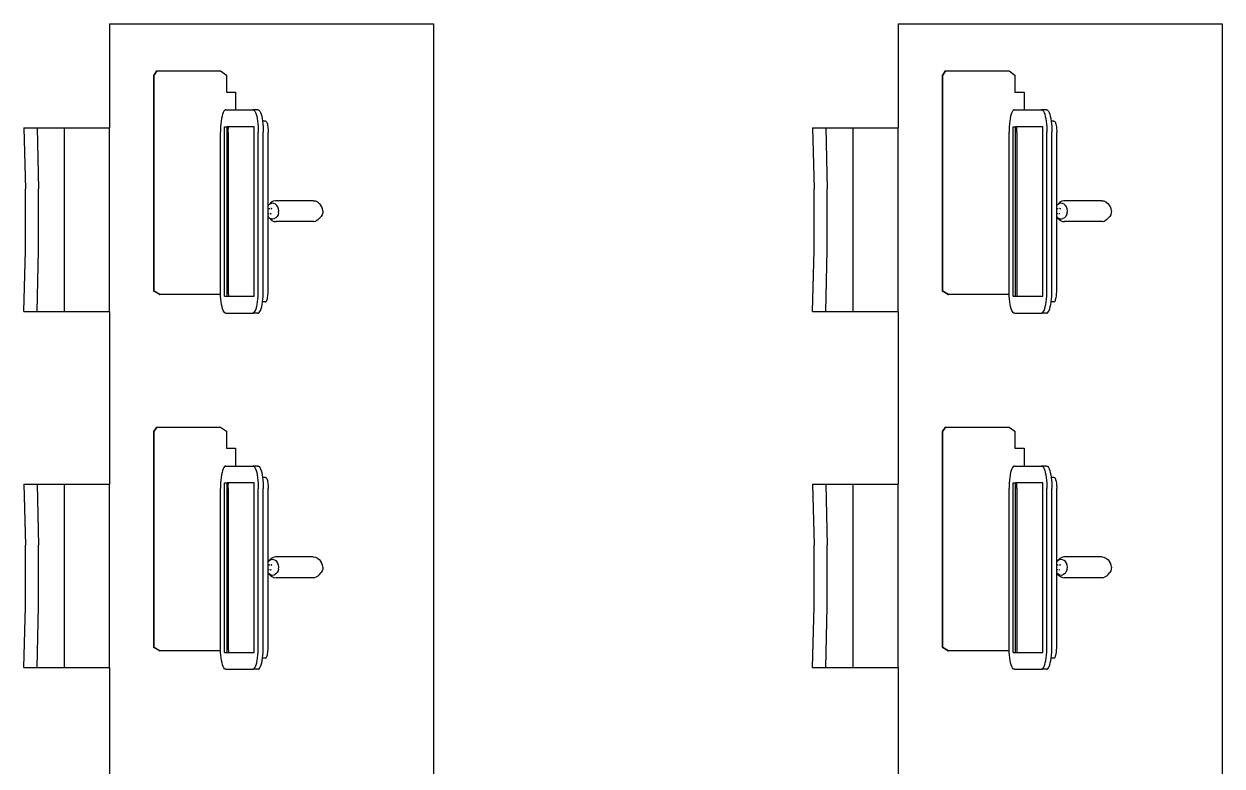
# Model space of a CAD drawing. Header units: inches. Extents: x 1 to 470, y -1 to 318.
# Drawn here: x 279.1 to 370.7, y 180.1 to 236.8 of the extents above; entities that cross this region are included whole.
import ezdxf

# ---------------------------------------------------------------- set-up
doc = ezdxf.new("R2010")
doc.units = ezdxf.units.IN
doc.header["$MEASUREMENT"] = 0

# ---------------------------------------------------------------- blocks, each defined once
blk = doc.blocks.new('computer classroom pl')
for p, q in [((370.836, 316.665), (375.5, 316.552)), ((370.836, 316.665), (370.836, 315.656)), ((375.5, 316.552), (380.197, 316.552)), ((384.861, 316.665), (380.197, 316.552)), ((384.861, 316.665), (384.861, 315.656)), ((398.061, 316.665), (402.725, 316.552)), ((398.061, 316.665), (398.061, 315.656)), ((402.725, 316.552), (407.422, 316.552)), ((412.086, 316.665), (407.422, 316.552)), ((412.086, 316.665), (412.086, 315.656)), ((370.836, 315.656), (375.5, 315.543)), ((370.836, 315.656), (370.836, 313.571)), ((375.5, 315.543), (380.197, 315.543)), ((384.861, 315.656), (380.197, 315.543)), ((384.861, 315.656), (384.861, 313.571)), ((398.061, 315.656), (402.725, 315.543)), ((398.061, 315.656), (398.061, 313.571)), ((402.725, 315.543), (407.422, 315.543)), ((412.086, 315.656), (407.422, 315.543)), ((412.086, 315.656), (412.086, 313.571)), ((370.836, 313.571), (370.836, 310.126)), ((370.836, 313.571), (384.861, 313.571)), ((384.861, 313.571), (384.861, 310.126)), ((398.061, 313.571), (398.061, 310.126)), ((398.061, 313.571), (412.086, 313.571)), ((412.086, 313.571), (412.086, 310.126)), ((370.836, 310.126), (359.148, 310.126)), ((370.836, 310.126), (384.861, 310.126)), ((398.061, 310.126), (384.861, 310.126)), ((398.061, 310.126), (412.086, 310.126)), ((420.033, 310.126), (412.086, 310.126)), ((420.033, 310.126), (420.033, 285.376)), ((372.121, 306.32), (372.381, 306.743)), ((372.121, 306.285), (372.381, 306.711)), ((372.381, 306.743), (388.881, 306.743)), ((372.381, 306.743), (372.381, 306.711)), ((372.381, 306.711), (388.881, 306.711)), ((388.881, 306.743), (389.227, 306.511)), ((388.881, 306.711), (389.227, 306.478)), ((399.346, 306.32), (399.606, 306.743)), ((399.346, 306.285), (399.606, 306.711)), ((399.606, 306.743), (416.106, 306.743)), ((399.606, 306.743), (399.606, 306.711)), ((399.606, 306.711), (416.106, 306.711)), ((416.106, 306.743), (416.452, 306.511)), ((416.106, 306.711), (416.452, 306.478)), ((372.121, 306.32), (372.121, 306.285)), ((372.121, 301.645), (372.121, 306.285)), ((389.227, 306.511), (389.227, 306.478)), ((389.227, 306.478), (389.227, 301.64)), ((399.346, 306.32), (399.346, 306.285)), ((399.346, 301.645), (399.346, 306.285)), ((416.452, 306.511), (416.452, 306.478)), ((416.452, 306.478), (416.452, 301.64)), ((370.708, 301.24), (370.712, 301.284)), ((370.708, 301.24), (370.708, 299.173)), ((370.712, 301.284), (370.75, 301.34)), ((370.75, 301.34), (370.819, 301.393)), ((370.819, 301.393), (370.918, 301.444)), ((370.918, 301.444), (371.046, 301.491)), ((371.046, 301.491), (371.2, 301.533)), ((371.2, 301.533), (371.377, 301.57)), ((371.377, 301.57), (371.573, 301.6)), ((371.573, 301.6), (371.785, 301.624)), ((371.785, 301.624), (372.009, 301.641)), ((372.002, 301.341), (384.948, 301.341)), ((372.002, 301.341), (372.002, 301.15)), ((372.009, 301.641), (372.121, 301.645)), ((372.121, 301.645), (372.24, 301.65)), ((372.24, 301.65), (372.424, 301.651)), ((372.424, 301.651), (384.526, 301.651)), ((384.71, 301.65), (384.526, 301.651)), ((384.942, 301.641), (384.71, 301.65)), ((385.165, 301.624), (384.942, 301.641)), ((384.948, 301.341), (384.948, 301.15)), ((385.377, 301.6), (385.165, 301.624)), ((385.574, 301.57), (385.377, 301.6)), ((385.751, 301.533), (385.574, 301.57)), ((385.904, 301.491), (385.751, 301.533)), ((386.032, 301.444), (385.904, 301.491)), ((386.132, 301.393), (386.032, 301.444)), ((386.201, 301.34), (386.132, 301.393)), ((386.239, 301.284), (386.201, 301.34)), ((386.243, 301.24), (386.239, 301.284)), ((386.243, 301.24), (386.243, 300.5)), ((388.9, 301.199), (387.6, 301.199)), ((387.6, 301.199), (387.6, 300.5)), ((389.227, 301.64), (388.9, 301.199)), ((397.933, 301.24), (397.937, 301.284)), ((397.933, 301.24), (397.933, 299.173)), ((397.937, 301.284), (397.975, 301.34)), ((397.975, 301.34), (398.044, 301.393)), ((398.044, 301.393), (398.143, 301.444)), ((398.143, 301.444), (398.271, 301.491)), ((398.271, 301.491), (398.425, 301.533)), ((398.425, 301.533), (398.602, 301.57)), ((398.602, 301.57), (398.798, 301.6)), ((398.798, 301.6), (399.01, 301.624)), ((399.01, 301.624), (399.234, 301.641)), ((399.227, 301.341), (412.173, 301.341)), ((399.227, 301.341), (399.227, 301.15)), ((399.234, 301.641), (399.346, 301.645)), ((399.346, 301.645), (399.465, 301.65)), ((399.465, 301.65), (399.649, 301.651)), ((399.649, 301.651), (411.751, 301.651)), ((411.935, 301.65), (411.751, 301.651)), ((412.167, 301.641), (411.935, 301.65)), ((412.39, 301.624), (412.167, 301.641)), ((412.173, 301.341), (412.173, 301.15)), ((412.602, 301.6), (412.39, 301.624)), ((412.799, 301.57), (412.602, 301.6)), ((412.976, 301.533), (412.799, 301.57)), ((413.129, 301.491), (412.976, 301.533)), ((413.257, 301.444), (413.129, 301.491)), ((413.357, 301.393), (413.257, 301.444)), ((413.426, 301.34), (413.357, 301.393)), ((413.464, 301.284), (413.426, 301.34)), ((413.468, 301.24), (413.464, 301.284)), ((413.468, 301.24), (413.468, 300.5)), ((416.125, 301.199), (414.825, 301.199)), ((414.825, 301.199), (414.825, 300.5)), ((416.452, 301.64), (416.125, 301.199)), ((372.002, 301.15), (384.948, 301.15)), ((372.002, 301.15), (372.002, 301.037)), ((372.097, 301.048), (372.002, 301.037)), ((372.002, 301.037), (372.002, 299.072)), ((372.207, 301.056), (372.097, 301.048)), ((372.32, 301.06), (372.207, 301.056)), ((372.434, 301.061), (372.32, 301.06)), ((384.517, 301.061), (372.434, 301.061)), ((384.517, 301.061), (384.631, 301.06)), ((384.631, 301.06), (384.744, 301.056)), ((384.744, 301.056), (384.853, 301.048)), ((384.853, 301.048), (384.948, 301.037)), ((384.948, 301.037), (384.948, 301.15)), ((384.948, 299.072), (384.948, 301.037)), ((387.6, 300.5), (386.243, 300.5)), ((386.243, 300.5), (386.243, 299.173)), ((399.227, 301.15), (412.173, 301.15)), ((399.227, 301.15), (399.227, 301.037)), ((399.322, 301.048), (399.227, 301.037)), ((399.227, 301.037), (399.227, 299.072)), ((399.432, 301.056), (399.322, 301.048)), ((399.545, 301.06), (399.432, 301.056)), ((399.659, 301.061), (399.545, 301.06)), ((411.742, 301.061), (399.659, 301.061)), ((411.742, 301.061), (411.856, 301.06)), ((411.856, 301.06), (411.969, 301.056)), ((411.969, 301.056), (412.078, 301.048)), ((412.078, 301.048), (412.173, 301.037)), ((412.173, 301.037), (412.173, 301.15)), ((412.173, 299.072), (412.173, 301.037)), ((414.825, 300.5), (413.468, 300.5)), ((413.468, 300.5), (413.468, 299.173)), ((370.708, 299.173), (370.712, 299.129)), ((370.708, 298.79), (370.708, 299.173)), ((370.708, 298.79), (370.712, 298.746)), ((370.712, 299.129), (370.75, 299.074)), ((370.712, 298.746), (370.75, 298.69)), ((370.75, 299.074), (370.819, 299.02)), ((370.75, 298.69), (370.819, 298.637)), ((370.819, 299.02), (370.918, 298.97)), ((370.819, 298.637), (370.918, 298.586)), ((370.918, 298.97), (371.046, 298.923)), ((370.918, 298.586), (371.046, 298.539)), ((371.046, 298.923), (371.2, 298.88)), ((371.046, 298.539), (371.2, 298.497)), ((371.2, 298.88), (371.377, 298.844)), ((371.2, 298.497), (371.377, 298.46)), ((371.377, 298.844), (371.573, 298.813)), ((371.377, 298.46), (371.571, 298.43)), ((371.571, 298.217), (371.571, 298.43)), ((371.571, 298.43), (371.573, 298.43)), ((371.573, 298.813), (371.785, 298.789)), ((371.573, 298.43), (371.785, 298.406)), ((371.785, 298.789), (372.009, 298.773)), ((372.002, 299.072), (384.948, 299.072)), ((372.009, 298.773), (372.24, 298.764)), ((372.24, 298.764), (372.424, 298.763)), ((372.424, 298.763), (384.526, 298.763)), ((384.71, 298.764), (384.526, 298.763)), ((384.942, 298.773), (384.71, 298.764)), ((385.165, 298.789), (384.942, 298.773)), ((385.377, 298.813), (385.165, 298.789)), ((385.377, 298.43), (385.165, 298.406)), ((385.574, 298.844), (385.377, 298.813)), ((385.38, 298.43), (385.377, 298.43)), ((385.574, 298.46), (385.38, 298.43)), ((385.38, 298.217), (385.38, 298.43)), ((385.751, 298.88), (385.574, 298.844)), ((385.751, 298.497), (385.574, 298.46)), ((385.904, 298.923), (385.751, 298.88)), ((385.904, 298.539), (385.751, 298.497)), ((386.032, 298.97), (385.904, 298.923)), ((386.032, 298.586), (385.904, 298.539)), ((386.132, 299.02), (386.032, 298.97)), ((386.132, 298.637), (386.032, 298.586)), ((386.201, 299.074), (386.132, 299.02)), ((386.201, 298.69), (386.132, 298.637)), ((386.239, 299.129), (386.201, 299.074)), ((386.239, 298.746), (386.201, 298.69)), ((386.243, 299.173), (386.239, 299.129)), ((386.243, 298.79), (386.239, 298.746)), ((386.243, 298.79), (386.243, 299.173)), ((397.933, 299.173), (397.937, 299.129)), ((397.933, 298.79), (397.933, 299.173)), ((397.933, 298.79), (397.937, 298.746)), ((397.937, 299.129), (397.975, 299.074)), ((397.937, 298.746), (397.975, 298.69)), ((397.975, 299.074), (398.044, 299.02)), ((397.975, 298.69), (398.044, 298.637)), ((398.044, 299.02), (398.143, 298.97)), ((398.044, 298.637), (398.143, 298.586)), ((398.143, 298.97), (398.271, 298.923)), ((398.143, 298.586), (398.271, 298.539)), ((398.271, 298.923), (398.425, 298.88)), ((398.271, 298.539), (398.425, 298.497)), ((398.425, 298.88), (398.602, 298.844)), ((398.425, 298.497), (398.602, 298.46)), ((398.602, 298.844), (398.798, 298.813)), ((398.602, 298.46), (398.796, 298.43)), ((398.796, 298.217), (398.796, 298.43)), ((398.796, 298.43), (398.798, 298.43)), ((398.798, 298.813), (399.01, 298.789)), ((398.798, 298.43), (399.01, 298.406)), ((399.01, 298.789), (399.234, 298.773)), ((399.227, 299.072), (412.173, 299.072)), ((399.234, 298.773), (399.465, 298.764)), ((399.465, 298.764), (399.649, 298.763)), ((399.649, 298.763), (411.751, 298.763)), ((411.935, 298.764), (411.751, 298.763)), ((412.167, 298.773), (411.935, 298.764)), ((412.39, 298.789), (412.167, 298.773)), ((412.602, 298.813), (412.39, 298.789)), ((412.602, 298.43), (412.39, 298.406)), ((412.799, 298.844), (412.602, 298.813)), ((412.605, 298.43), (412.602, 298.43)), ((412.799, 298.46), (412.605, 298.43)), ((412.605, 298.217), (412.605, 298.43)), ((412.976, 298.88), (412.799, 298.844)), ((412.976, 298.497), (412.799, 298.46)), ((413.129, 298.923), (412.976, 298.88)), ((413.129, 298.539), (412.976, 298.497)), ((413.257, 298.97), (413.129, 298.923)), ((413.257, 298.586), (413.129, 298.539)), ((413.357, 299.02), (413.257, 298.97)), ((413.357, 298.637), (413.257, 298.586)), ((413.426, 299.074), (413.357, 299.02)), ((413.426, 298.69), (413.357, 298.637)), ((413.464, 299.129), (413.426, 299.074)), ((413.464, 298.746), (413.426, 298.69)), ((413.468, 299.173), (413.464, 299.129)), ((413.468, 298.79), (413.464, 298.746)), ((413.468, 298.79), (413.468, 299.173)), ((371.571, 298.217), (371.574, 298.19)), ((371.574, 298.19), (371.592, 298.163)), ((371.592, 298.163), (371.626, 298.137)), ((371.626, 298.137), (371.674, 298.112)), ((371.674, 298.112), (371.737, 298.089)), ((371.737, 298.089), (371.812, 298.068)), ((371.785, 298.406), (372.009, 298.389)), ((371.812, 298.068), (371.898, 298.05)), ((371.898, 298.05), (371.994, 298.035)), ((371.994, 298.035), (372.097, 298.024)), ((372.009, 298.389), (372.24, 298.381)), ((372.097, 298.024), (372.207, 298.016)), ((372.207, 298.016), (372.32, 298.011)), ((372.24, 298.381), (372.424, 298.38)), ((372.32, 298.011), (372.434, 298.011)), ((372.424, 298.38), (384.526, 298.38)), ((372.434, 298.011), (375.436, 298.011)), ((375.436, 298.011), (378.084, 298.011)), ((377.721, 297.572), (377.702, 297.406)), ((377.793, 297.728), (377.721, 297.572)), ((377.914, 297.865), (377.793, 297.728)), ((377.918, 297.777), (377.903, 297.653)), ((377.903, 297.653), (377.93, 297.53)), ((377.914, 297.865), (378.062, 297.996)), ((377.918, 297.777), (377.972, 297.894)), ((377.995, 297.417), (377.93, 297.53)), ((377.972, 297.894), (378.062, 297.996)), ((378.084, 298.011), (378.062, 297.996)), ((378.084, 298.011), (378.302, 298.011)), ((378.302, 297.923), (378.302, 298.011)), ((378.302, 298.011), (378.699, 298.011)), ((378.326, 297.855), (378.307, 297.786)), ((378.311, 297.827), (378.307, 297.786)), ((378.326, 297.855), (378.311, 297.827)), ((378.325, 297.856), (378.326, 297.855)), ((378.696, 297.798), (378.674, 297.72)), ((378.674, 297.72), (378.691, 297.758)), ((378.691, 297.758), (378.696, 297.798)), ((378.699, 298.011), (378.699, 297.892)), ((378.699, 298.011), (378.92, 298.011)), ((379.007, 297.927), (378.92, 298.011)), ((378.92, 298.011), (379.044, 297.901)), ((378.92, 298.011), (381.609, 298.011)), ((379.072, 297.814), (379.007, 297.927)), ((379.031, 297.45), (379.085, 297.567)), ((379.178, 297.772), (379.044, 297.901)), ((379.099, 297.691), (379.072, 297.814)), ((379.085, 297.567), (379.099, 297.691)), ((379.265, 297.621), (379.178, 297.772)), ((379.301, 297.457), (379.265, 297.621)), ((381.609, 298.011), (384.517, 298.011)), ((384.631, 298.011), (384.517, 298.011)), ((384.71, 298.381), (384.526, 298.38)), ((384.744, 298.016), (384.631, 298.011)), ((384.942, 298.389), (384.71, 298.381)), ((384.853, 298.024), (384.744, 298.016)), ((384.957, 298.035), (384.853, 298.024)), ((385.165, 298.406), (384.942, 298.389)), ((385.053, 298.05), (384.957, 298.035)), ((385.139, 298.068), (385.053, 298.05)), ((385.214, 298.089), (385.139, 298.068)), ((385.276, 298.112), (385.214, 298.089)), ((385.325, 298.137), (385.276, 298.112)), ((385.359, 298.163), (385.325, 298.137)), ((385.377, 298.19), (385.359, 298.163)), ((385.38, 298.217), (385.377, 298.19)), ((398.796, 298.217), (398.799, 298.19)), ((398.799, 298.19), (398.817, 298.163)), ((398.817, 298.163), (398.851, 298.137)), ((398.851, 298.137), (398.899, 298.112)), ((398.899, 298.112), (398.962, 298.089)), ((398.962, 298.089), (399.037, 298.068)), ((399.01, 298.406), (399.234, 298.389)), ((399.037, 298.068), (399.123, 298.05)), ((399.123, 298.05), (399.219, 298.035)), ((399.219, 298.035), (399.322, 298.024)), ((399.234, 298.389), (399.465, 298.381)), ((399.322, 298.024), (399.432, 298.016)), ((399.432, 298.016), (399.545, 298.011)), ((399.465, 298.381), (399.649, 298.38)), ((399.545, 298.011), (399.659, 298.011)), ((399.649, 298.38), (411.751, 298.38)), ((399.659, 298.011), (405.309, 298.011)), ((404.946, 297.572), (404.927, 297.406)), ((405.018, 297.728), (404.946, 297.572)), ((405.139, 297.865), (405.018, 297.728)), ((405.143, 297.777), (405.128, 297.653)), ((405.128, 297.653), (405.155, 297.53)), ((405.139, 297.865), (405.287, 297.996)), ((405.143, 297.777), (405.197, 297.894)), ((405.22, 297.417), (405.155, 297.53)), ((405.197, 297.894), (405.287, 297.996)), ((405.309, 298.011), (405.287, 297.996)), ((405.309, 298.011), (405.527, 298.011)), ((405.527, 297.923), (405.527, 298.011)), ((405.527, 298.011), (405.924, 298.011)), ((405.551, 297.855), (405.532, 297.786)), ((405.536, 297.827), (405.532, 297.786)), ((405.551, 297.855), (405.536, 297.827)), ((405.55, 297.856), (405.551, 297.855)), ((405.921, 297.798), (405.899, 297.72)), ((405.899, 297.72), (405.916, 297.758)), ((405.916, 297.758), (405.921, 297.798)), ((405.924, 298.011), (405.924, 297.892)), ((405.924, 298.011), (406.145, 298.011)), ((406.232, 297.927), (406.145, 298.011)), ((406.145, 298.011), (406.269, 297.901)), ((406.145, 298.011), (408.834, 298.011)), ((406.297, 297.814), (406.232, 297.927)), ((406.256, 297.45), (406.31, 297.567)), ((406.403, 297.772), (406.269, 297.901)), ((406.324, 297.691), (406.297, 297.814)), ((406.31, 297.567), (406.324, 297.691)), ((406.49, 297.621), (406.403, 297.772)), ((406.526, 297.457), (406.49, 297.621)), ((408.834, 298.011), (411.742, 298.011)), ((411.856, 298.011), (411.742, 298.011)), ((411.935, 298.381), (411.751, 298.38)), ((411.969, 298.016), (411.856, 298.011)), ((412.167, 298.389), (411.935, 298.381)), ((412.078, 298.024), (411.969, 298.016)), ((412.182, 298.035), (412.078, 298.024)), ((412.39, 298.406), (412.167, 298.389)), ((412.278, 298.05), (412.182, 298.035)), ((412.364, 298.068), (412.278, 298.05)), ((412.439, 298.089), (412.364, 298.068)), ((412.501, 298.112), (412.439, 298.089)), ((412.55, 298.137), (412.501, 298.112)), ((412.584, 298.163), (412.55, 298.137)), ((412.602, 298.19), (412.584, 298.163)), ((412.605, 298.217), (412.602, 298.19)), ((377.702, 294.517), (377.702, 297.406)), ((378.095, 297.321), (377.995, 297.417)), ((378.223, 297.249), (378.095, 297.321)), ((378.369, 297.206), (378.223, 297.249)), ((378.369, 297.206), (378.525, 297.194)), ((378.525, 297.194), (378.679, 297.216)), ((378.679, 297.216), (378.821, 297.268)), ((378.821, 297.268), (378.941, 297.348)), ((378.941, 297.348), (379.031, 297.45)), ((379.301, 294.568), (379.301, 297.457)), ((404.927, 294.517), (404.927, 297.406)), ((405.32, 297.321), (405.22, 297.417)), ((405.448, 297.249), (405.32, 297.321)), ((405.594, 297.206), (405.448, 297.249)), ((405.594, 297.206), (405.75, 297.194)), ((405.75, 297.194), (405.904, 297.216)), ((405.904, 297.216), (406.046, 297.268)), ((406.046, 297.268), (406.166, 297.348)), ((406.166, 297.348), (406.256, 297.45)), ((406.526, 294.568), (406.526, 297.457)), ((377.702, 294.517), (377.737, 294.353)), ((377.825, 294.201), (377.737, 294.353)), ((377.958, 294.073), (377.825, 294.201)), ((377.958, 294.073), (378.095, 293.951)), ((378.223, 293.879), (378.095, 293.951)), ((378.369, 293.836), (378.223, 293.879)), ((378.525, 293.824), (378.679, 293.846)), ((378.679, 293.846), (378.821, 293.898)), ((378.821, 293.898), (378.941, 293.978)), ((379.089, 294.109), (378.941, 293.978)), ((379.209, 294.245), (379.089, 294.109)), ((379.282, 294.402), (379.209, 294.245)), ((379.301, 294.568), (379.282, 294.402)), ((404.927, 294.517), (404.962, 294.353)), ((405.05, 294.201), (404.962, 294.353)), ((405.183, 294.073), (405.05, 294.201)), ((405.183, 294.073), (405.32, 293.951)), ((405.448, 293.879), (405.32, 293.951)), ((405.594, 293.836), (405.448, 293.879)), ((405.75, 293.824), (405.904, 293.846)), ((405.904, 293.846), (406.046, 293.898)), ((406.046, 293.898), (406.166, 293.978)), ((406.314, 294.109), (406.166, 293.978)), ((406.434, 294.245), (406.314, 294.109)), ((406.507, 294.402), (406.434, 294.245)), ((406.526, 294.568), (406.507, 294.402)), ((378.525, 293.824), (378.369, 293.836)), ((405.75, 293.824), (405.594, 293.836)), ((420.033, 285.376), (258.746, 285.376)), ((370.836, 256.415), (375.5, 256.302)), ((370.836, 256.415), (370.836, 255.406)), ((384.861, 256.415), (380.197, 256.302)), ((384.861, 256.415), (384.861, 255.406)), ((398.061, 256.415), (402.725, 256.302)), ((398.061, 256.415), (398.061, 255.406)), ((412.086, 256.415), (407.422, 256.302)), ((412.086, 256.415), (412.086, 255.406)), ((370.836, 255.406), (375.5, 255.293)), ((370.836, 255.406), (370.836, 253.321)), ((375.5, 256.302), (380.197, 256.302)), ((384.861, 255.406), (380.197, 255.293)), ((384.861, 255.406), (384.861, 253.321)), ((398.061, 255.406), (402.725, 255.293)), ((398.061, 255.406), (398.061, 253.321)), ((402.725, 256.302), (407.422, 256.302)), ((412.086, 255.406), (407.422, 255.293)), ((412.086, 255.406), (412.086, 253.321)), ((375.5, 255.293), (380.197, 255.293)), ((402.725, 255.293), (407.422, 255.293)), ((370.836, 253.321), (370.836, 249.876)), ((370.836, 253.321), (384.861, 253.321)), ((384.861, 253.321), (384.861, 249.876)), ((398.061, 253.321), (398.061, 249.876)), ((398.061, 253.321), (412.086, 253.321)), ((412.086, 253.321), (412.086, 249.876)), ((370.836, 249.876), (359.148, 249.876)), ((370.836, 249.876), (384.861, 249.876)), ((398.061, 249.876), (384.861, 249.876)), ((398.061, 249.876), (412.086, 249.876)), ((420.033, 249.876), (412.086, 249.876)), ((420.033, 249.876), (420.033, 225.126)), ((372.121, 246.07), (372.381, 246.493)), ((372.121, 246.035), (372.381, 246.461)), ((372.381, 246.493), (388.881, 246.493)), ((372.381, 246.493), (372.381, 246.461)), ((372.381, 246.461), (388.881, 246.461)), ((388.881, 246.493), (389.227, 246.261)), ((388.881, 246.461), (389.227, 246.228)), ((389.227, 246.261), (389.227, 246.228)), ((399.346, 246.07), (399.606, 246.493)), ((399.346, 246.035), (399.606, 246.461)), ((399.606, 246.493), (416.106, 246.493)), ((399.606, 246.493), (399.606, 246.461)), ((399.606, 246.461), (416.106, 246.461)), ((416.106, 246.493), (416.452, 246.261)), ((416.106, 246.461), (416.452, 246.228)), ((416.452, 246.261), (416.452, 246.228)), ((372.121, 246.07), (372.121, 246.035)), ((372.121, 241.395), (372.121, 246.035)), ((389.227, 246.228), (389.227, 241.39)), ((399.346, 246.07), (399.346, 246.035)), ((399.346, 241.395), (399.346, 246.035)), ((416.452, 246.228), (416.452, 241.39)), ((370.708, 240.99), (370.712, 241.034)), ((370.708, 240.99), (370.708, 238.923)), ((370.712, 241.034), (370.75, 241.09)), ((370.75, 241.09), (370.819, 241.143)), ((370.819, 241.143), (370.918, 241.194)), ((370.918, 241.194), (371.046, 241.241)), ((371.046, 241.241), (371.2, 241.283)), ((371.2, 241.283), (371.377, 241.32)), ((371.377, 241.32), (371.573, 241.35)), ((371.573, 241.35), (371.785, 241.374)), ((371.785, 241.374), (372.009, 241.391)), ((372.002, 241.091), (384.948, 241.091)), ((372.002, 241.091), (372.002, 240.9)), ((372.002, 240.9), (384.948, 240.9)), ((372.002, 240.9), (372.002, 240.787)), ((372.097, 240.798), (372.002, 240.787)), ((372.002, 240.787), (372.002, 238.822)), ((372.009, 241.391), (372.121, 241.395)), ((372.207, 240.806), (372.097, 240.798)), ((372.121, 241.395), (372.24, 241.4)), ((372.32, 240.81), (372.207, 240.806)), ((372.24, 241.4), (372.424, 241.401)), ((372.434, 240.811), (372.32, 240.81)), ((372.424, 241.401), (384.526, 241.401)), ((384.517, 240.811), (372.434, 240.811)), ((384.517, 240.811), (384.631, 240.81)), ((384.71, 241.4), (384.526, 241.401)), ((384.631, 240.81), (384.744, 240.806)), ((384.942, 241.391), (384.71, 241.4)), ((384.744, 240.806), (384.853, 240.798)), ((384.853, 240.798), (384.948, 240.787)), ((385.165, 241.374), (384.942, 241.391)), ((384.948, 241.091), (384.948, 240.9)), ((384.948, 240.787), (384.948, 240.9)), ((384.948, 238.822), (384.948, 240.787)), ((385.377, 241.35), (385.165, 241.374)), ((385.574, 241.32), (385.377, 241.35)), ((385.751, 241.283), (385.574, 241.32)), ((385.904, 241.241), (385.751, 241.283)), ((386.032, 241.194), (385.904, 241.241)), ((386.132, 241.143), (386.032, 241.194)), ((386.201, 241.09), (386.132, 241.143)), ((386.239, 241.034), (386.201, 241.09)), ((386.243, 240.99), (386.239, 241.034)), ((386.243, 240.99), (386.243, 240.25)), ((388.9, 240.949), (387.6, 240.949)), ((387.6, 240.949), (387.6, 240.25)), ((389.227, 241.39), (388.9, 240.949)), ((397.933, 240.99), (397.937, 241.034)), ((397.933, 240.99), (397.933, 238.923)), ((397.937, 241.034), (397.975, 241.09)), ((397.975, 241.09), (398.044, 241.143)), ((398.044, 241.143), (398.143, 241.194)), ((398.143, 241.194), (398.271, 241.241)), ((398.271, 241.241), (398.425, 241.283)), ((398.425, 241.283), (398.602, 241.32)), ((398.602, 241.32), (398.798, 241.35)), ((398.798, 241.35), (399.01, 241.374)), ((399.01, 241.374), (399.234, 241.391)), ((399.227, 241.091), (412.173, 241.091)), ((399.227, 241.091), (399.227, 240.9)), ((399.227, 240.9), (412.173, 240.9)), ((399.227, 240.9), (399.227, 240.787)), ((399.322, 240.798), (399.227, 240.787)), ((399.227, 240.787), (399.227, 238.822)), ((399.234, 241.391), (399.346, 241.395)), ((399.432, 240.806), (399.322, 240.798)), ((399.346, 241.395), (399.465, 241.4)), ((399.545, 240.81), (399.432, 240.806)), ((399.465, 241.4), (399.649, 241.401)), ((399.659, 240.811), (399.545, 240.81)), ((399.649, 241.401), (411.751, 241.401)), ((411.742, 240.811), (399.659, 240.811)), ((411.742, 240.811), (411.856, 240.81)), ((411.935, 241.4), (411.751, 241.401)), ((411.856, 240.81), (411.969, 240.806)), ((412.167, 241.391), (411.935, 241.4)), ((411.969, 240.806), (412.078, 240.798)), ((412.078, 240.798), (412.173, 240.787)), ((412.39, 241.374), (412.167, 241.391)), ((412.173, 241.091), (412.173, 240.9)), ((412.173, 240.787), (412.173, 240.9)), ((412.173, 238.822), (412.173, 240.787)), ((412.602, 241.35), (412.39, 241.374)), ((412.799, 241.32), (412.602, 241.35)), ((412.976, 241.283), (412.799, 241.32)), ((413.129, 241.241), (412.976, 241.283)), ((413.257, 241.194), (413.129, 241.241)), ((413.357, 241.143), (413.257, 241.194)), ((413.426, 241.09), (413.357, 241.143)), ((413.464, 241.034), (413.426, 241.09)), ((413.468, 240.99), (413.464, 241.034)), ((413.468, 240.99), (413.468, 240.25)), ((416.125, 240.949), (414.825, 240.949)), ((414.825, 240.949), (414.825, 240.25)), ((416.452, 241.39), (416.125, 240.949)), ((387.6, 240.25), (386.243, 240.25)), ((386.243, 240.25), (386.243, 238.923)), ((414.825, 240.25), (413.468, 240.25)), ((413.468, 240.25), (413.468, 238.923)), ((370.708, 238.923), (370.712, 238.879)), ((370.708, 238.54), (370.708, 238.923)), ((386.243, 238.923), (386.239, 238.879)), ((386.243, 238.54), (386.243, 238.923)), ((397.933, 238.923), (397.937, 238.879)), ((397.933, 238.54), (397.933, 238.923)), ((413.468, 238.923), (413.464, 238.879)), ((413.468, 238.54), (413.468, 238.923)), ((370.708, 238.54), (370.712, 238.496)), ((370.712, 238.879), (370.75, 238.824)), ((370.712, 238.496), (370.75, 238.44)), ((370.75, 238.824), (370.819, 238.77)), ((370.75, 238.44), (370.819, 238.387)), ((370.819, 238.77), (370.918, 238.72)), ((370.819, 238.387), (370.918, 238.336)), ((370.918, 238.72), (371.046, 238.673)), ((370.918, 238.336), (371.046, 238.289)), ((371.046, 238.673), (371.2, 238.63)), ((371.046, 238.289), (371.2, 238.247)), ((371.2, 238.63), (371.377, 238.594)), ((371.2, 238.247), (371.377, 238.21)), ((371.377, 238.594), (371.573, 238.563)), ((371.377, 238.21), (371.571, 238.18)), ((371.571, 237.967), (371.571, 238.18)), ((371.571, 238.18), (371.573, 238.18)), ((371.573, 238.563), (371.785, 238.539)), ((371.573, 238.18), (371.785, 238.156)), ((371.785, 238.539), (372.009, 238.523)), ((371.785, 238.156), (372.009, 238.139)), ((372.002, 238.822), (384.948, 238.822)), ((372.009, 238.523), (372.24, 238.514)), ((372.009, 238.139), (372.24, 238.131)), ((372.24, 238.514), (372.424, 238.513)), ((372.24, 238.131), (372.424, 238.13)), ((372.424, 238.513), (384.526, 238.513)), ((372.424, 238.13), (384.526, 238.13)), ((384.71, 238.514), (384.526, 238.513)), ((384.71, 238.131), (384.526, 238.13)), ((384.942, 238.523), (384.71, 238.514)), ((384.942, 238.139), (384.71, 238.131)), ((385.165, 238.539), (384.942, 238.523)), ((385.165, 238.156), (384.942, 238.139)), ((385.377, 238.563), (385.165, 238.539)), ((385.377, 238.18), (385.165, 238.156)), ((385.574, 238.594), (385.377, 238.563)), ((385.38, 238.18), (385.377, 238.18)), ((385.574, 238.21), (385.38, 238.18)), ((385.38, 237.967), (385.38, 238.18)), ((385.751, 238.63), (385.574, 238.594)), ((385.751, 238.247), (385.574, 238.21)), ((385.904, 238.673), (385.751, 238.63)), ((385.904, 238.289), (385.751, 238.247)), ((386.032, 238.72), (385.904, 238.673)), ((386.032, 238.336), (385.904, 238.289)), ((386.132, 238.77), (386.032, 238.72)), ((386.132, 238.387), (386.032, 238.336)), ((386.201, 238.824), (386.132, 238.77)), ((386.201, 238.44), (386.132, 238.387)), ((386.239, 238.879), (386.201, 238.824)), ((386.239, 238.496), (386.201, 238.44)), ((386.243, 238.54), (386.239, 238.496)), ((397.933, 238.54), (397.937, 238.496)), ((397.937, 238.879), (397.975, 238.824)), ((397.937, 238.496), (397.975, 238.44)), ((397.975, 238.824), (398.044, 238.77)), ((397.975, 238.44), (398.044, 238.387)), ((398.044, 238.77), (398.143, 238.72)), ((398.044, 238.387), (398.143, 238.336)), ((398.143, 238.72), (398.271, 238.673)), ((398.143, 238.336), (398.271, 238.289)), ((398.271, 238.673), (398.425, 238.63)), ((398.271, 238.289), (398.425, 238.247)), ((398.425, 238.63), (398.602, 238.594)), ((398.425, 238.247), (398.602, 238.21)), ((398.602, 238.594), (398.798, 238.563)), ((398.602, 238.21), (398.796, 238.18)), ((398.796, 237.967), (398.796, 238.18)), ((398.796, 238.18), (398.798, 238.18)), ((398.798, 238.563), (399.01, 238.539)), ((398.798, 238.18), (399.01, 238.156)), ((399.01, 238.539), (399.234, 238.523)), ((399.01, 238.156), (399.234, 238.139)), ((399.227, 238.822), (412.173, 238.822)), ((399.234, 238.523), (399.465, 238.514)), ((399.234, 238.139), (399.465, 238.131)), ((399.465, 238.514), (399.649, 238.513)), ((399.465, 238.131), (399.649, 238.13)), ((399.649, 238.513), (411.751, 238.513)), ((399.649, 238.13), (411.751, 238.13)), ((411.935, 238.514), (411.751, 238.513)), ((411.935, 238.131), (411.751, 238.13)), ((412.167, 238.523), (411.935, 238.514)), ((412.167, 238.139), (411.935, 238.131)), ((412.39, 238.539), (412.167, 238.523)), ((412.39, 238.156), (412.167, 238.139)), ((412.602, 238.563), (412.39, 238.539)), ((412.602, 238.18), (412.39, 238.156)), ((412.799, 238.594), (412.602, 238.563)), ((412.605, 238.18), (412.602, 238.18)), ((412.799, 238.21), (412.605, 238.18)), ((412.605, 237.967), (412.605, 238.18)), ((412.976, 238.63), (412.799, 238.594)), ((412.976, 238.247), (412.799, 238.21)), ((413.129, 238.673), (412.976, 238.63)), ((413.129, 238.289), (412.976, 238.247)), ((413.257, 238.72), (413.129, 238.673)), ((413.257, 238.336), (413.129, 238.289)), ((413.357, 238.77), (413.257, 238.72)), ((413.357, 238.387), (413.257, 238.336)), ((413.426, 238.824), (413.357, 238.77)), ((413.426, 238.44), (413.357, 238.387)), ((413.464, 238.879), (413.426, 238.824)), ((413.464, 238.496), (413.426, 238.44)), ((413.468, 238.54), (413.464, 238.496)), ((371.571, 237.967), (371.574, 237.94)), ((371.574, 237.94), (371.592, 237.913)), ((371.592, 237.913), (371.626, 237.887)), ((371.626, 237.887), (371.674, 237.862)), ((371.674, 237.862), (371.737, 237.839)), ((371.737, 237.839), (371.812, 237.818)), ((371.812, 237.818), (371.898, 237.8)), ((371.898, 237.8), (371.994, 237.785)), ((371.994, 237.785), (372.097, 237.774)), ((372.097, 237.774), (372.207, 237.766)), ((372.207, 237.766), (372.32, 237.761)), ((372.32, 237.761), (372.434, 237.761)), ((372.434, 237.761), (378.084, 237.761)), ((377.721, 237.322), (377.702, 237.156)), ((377.702, 234.267), (377.702, 237.156)), ((377.793, 237.478), (377.721, 237.322)), ((377.914, 237.615), (377.793, 237.478)), ((377.918, 237.527), (377.903, 237.403)), ((377.903, 237.403), (377.93, 237.28)), ((377.914, 237.615), (378.062, 237.746)), ((377.918, 237.527), (377.972, 237.644)), ((377.995, 237.167), (377.93, 237.28)), ((377.972, 237.644), (378.062, 237.746)), ((378.095, 237.071), (377.995, 237.167)), ((378.084, 237.761), (378.062, 237.746)), ((378.084, 237.761), (378.302, 237.761)), ((378.302, 237.673), (378.302, 237.761)), ((378.302, 237.761), (378.699, 237.761)), ((378.326, 237.605), (378.307, 237.536)), ((378.311, 237.577), (378.307, 237.536)), ((378.326, 237.605), (378.311, 237.577)), ((378.325, 237.606), (378.326, 237.605)), ((378.696, 237.548), (378.674, 237.47)), ((378.674, 237.47), (378.691, 237.508)), ((378.691, 237.508), (378.696, 237.548)), ((378.699, 237.761), (378.699, 237.642)), ((378.699, 237.761), (378.92, 237.761)), ((378.821, 237.018), (378.941, 237.098)), ((379.007, 237.677), (378.92, 237.761)), ((378.92, 237.761), (379.044, 237.651)), ((378.92, 237.761), (381.609, 237.761)), ((378.941, 237.098), (379.031, 237.2)), ((379.072, 237.564), (379.007, 237.677)), ((379.031, 237.2), (379.085, 237.317)), ((379.178, 237.522), (379.044, 237.651)), ((379.099, 237.441), (379.072, 237.564)), ((379.085, 237.317), (379.099, 237.441)), ((379.265, 237.371), (379.178, 237.522)), ((379.301, 237.207), (379.265, 237.371)), ((379.301, 234.318), (379.301, 237.207)), ((381.609, 237.761), (384.517, 237.761)), ((384.631, 237.761), (384.517, 237.761)), ((384.744, 237.766), (384.631, 237.761)), ((384.853, 237.774), (384.744, 237.766)), ((384.957, 237.785), (384.853, 237.774)), ((385.053, 237.8), (384.957, 237.785)), ((385.139, 237.818), (385.053, 237.8)), ((385.214, 237.839), (385.139, 237.818)), ((385.276, 237.862), (385.214, 237.839)), ((385.325, 237.887), (385.276, 237.862)), ((385.359, 237.913), (385.325, 237.887)), ((385.377, 237.94), (385.359, 237.913)), ((385.38, 237.967), (385.377, 237.94)), ((398.796, 237.967), (398.799, 237.94)), ((398.799, 237.94), (398.817, 237.913)), ((398.817, 237.913), (398.851, 237.887)), ((398.851, 237.887), (398.899, 237.862)), ((398.899, 237.862), (398.962, 237.839)), ((398.962, 237.839), (399.037, 237.818)), ((399.037, 237.818), (399.123, 237.8)), ((399.123, 237.8), (399.219, 237.785)), ((399.219, 237.785), (399.322, 237.774)), ((399.322, 237.774), (399.432, 237.766)), ((399.432, 237.766), (399.545, 237.761)), ((399.545, 237.761), (399.659, 237.761)), ((399.659, 237.761), (405.309, 237.761)), ((404.946, 237.322), (404.927, 237.156)), ((404.927, 234.267), (404.927, 237.156)), ((405.018, 237.478), (404.946, 237.322)), ((405.139, 237.615), (405.018, 237.478)), ((405.143, 237.527), (405.128, 237.403)), ((405.128, 237.403), (405.155, 237.28)), ((405.139, 237.615), (405.287, 237.746)), ((405.143, 237.527), (405.197, 237.644)), ((405.22, 237.167), (405.155, 237.28)), ((405.197, 237.644), (405.287, 237.746)), ((405.32, 237.071), (405.22, 237.167)), ((405.309, 237.761), (405.287, 237.746)), ((405.309, 237.761), (405.527, 237.761)), ((405.527, 237.673), (405.527, 237.761)), ((405.527, 237.761), (405.924, 237.761)), ((405.551, 237.605), (405.532, 237.536)), ((405.536, 237.577), (405.532, 237.536)), ((405.551, 237.605), (405.536, 237.577)), ((405.55, 237.606), (405.551, 237.605)), ((405.921, 237.548), (405.899, 237.47)), ((405.899, 237.47), (405.916, 237.508)), ((405.916, 237.508), (405.921, 237.548)), ((405.924, 237.761), (405.924, 237.642)), ((405.924, 237.761), (406.145, 237.761)), ((406.046, 237.018), (406.166, 237.098)), ((406.232, 237.677), (406.145, 237.761)), ((406.145, 237.761), (406.269, 237.651)), ((406.145, 237.761), (408.834, 237.761)), ((406.166, 237.098), (406.256, 237.2)), ((406.297, 237.564), (406.232, 237.677)), ((406.256, 237.2), (406.31, 237.317)), ((406.403, 237.522), (406.269, 237.651)), ((406.324, 237.441), (406.297, 237.564)), ((406.31, 237.317), (406.324, 237.441)), ((406.49, 237.371), (406.403, 237.522)), ((406.526, 237.207), (406.49, 237.371)), ((406.526, 234.318), (406.526, 237.207)), ((408.834, 237.761), (411.742, 237.761)), ((411.856, 237.761), (411.742, 237.761)), ((411.969, 237.766), (411.856, 237.761)), ((412.078, 237.774), (411.969, 237.766)), ((412.182, 237.785), (412.078, 237.774)), ((412.278, 237.8), (412.182, 237.785)), ((412.364, 237.818), (412.278, 237.8)), ((412.439, 237.839), (412.364, 237.818)), ((412.501, 237.862), (412.439, 237.839)), ((412.55, 237.887), (412.501, 237.862)), ((412.584, 237.913), (412.55, 237.887)), ((412.602, 237.94), (412.584, 237.913)), ((412.605, 237.967), (412.602, 237.94)), ((378.223, 236.999), (378.095, 237.071)), ((378.369, 236.956), (378.223, 236.999)), ((378.369, 236.956), (378.525, 236.944)), ((378.525, 236.944), (378.679, 236.966)), ((378.679, 236.966), (378.821, 237.018)), ((405.448, 236.999), (405.32, 237.071)), ((405.594, 236.956), (405.448, 236.999)), ((405.594, 236.956), (405.75, 236.944)), ((405.75, 236.944), (405.904, 236.966)), ((405.904, 236.966), (406.046, 237.018)), ((377.702, 234.267), (377.737, 234.103)), ((377.825, 233.951), (377.737, 234.103)), ((377.958, 233.823), (377.825, 233.951)), ((377.958, 233.823), (378.095, 233.701)), ((378.223, 233.629), (378.095, 233.701)), ((378.369, 233.586), (378.223, 233.629)), ((378.525, 233.574), (378.369, 233.586)), ((378.525, 233.574), (378.679, 233.596)), ((378.679, 233.596), (378.821, 233.648)), ((378.821, 233.648), (378.941, 233.728)), ((379.089, 233.859), (378.941, 233.728)), ((379.209, 233.995), (379.089, 233.859)), ((379.282, 234.152), (379.209, 233.995)), ((379.301, 234.318), (379.282, 234.152)), ((404.927, 234.267), (404.962, 234.103)), ((405.05, 233.951), (404.962, 234.103)), ((405.183, 233.823), (405.05, 233.951)), ((405.183, 233.823), (405.32, 233.701)), ((405.448, 233.629), (405.32, 233.701)), ((405.594, 233.586), (405.448, 233.629)), ((405.75, 233.574), (405.594, 233.586)), ((405.75, 233.574), (405.904, 233.596)), ((405.904, 233.596), (406.046, 233.648)), ((406.046, 233.648), (406.166, 233.728)), ((406.314, 233.859), (406.166, 233.728)), ((406.434, 233.995), (406.314, 233.859)), ((406.507, 234.152), (406.434, 233.995)), ((406.526, 234.318), (406.507, 234.152)), ((420.033, 225.126), (258.746, 225.126))]:
    blk.add_line(p, q)

msp = doc.modelspace()

# ---------------------------------------------------------------- block references
at = {"rotation": 90.00000000000001}
msp.add_blockref('computer classroom pl', (595.786, -183.226), dxfattribs=at)

doc.saveas('drawing.dxf')
